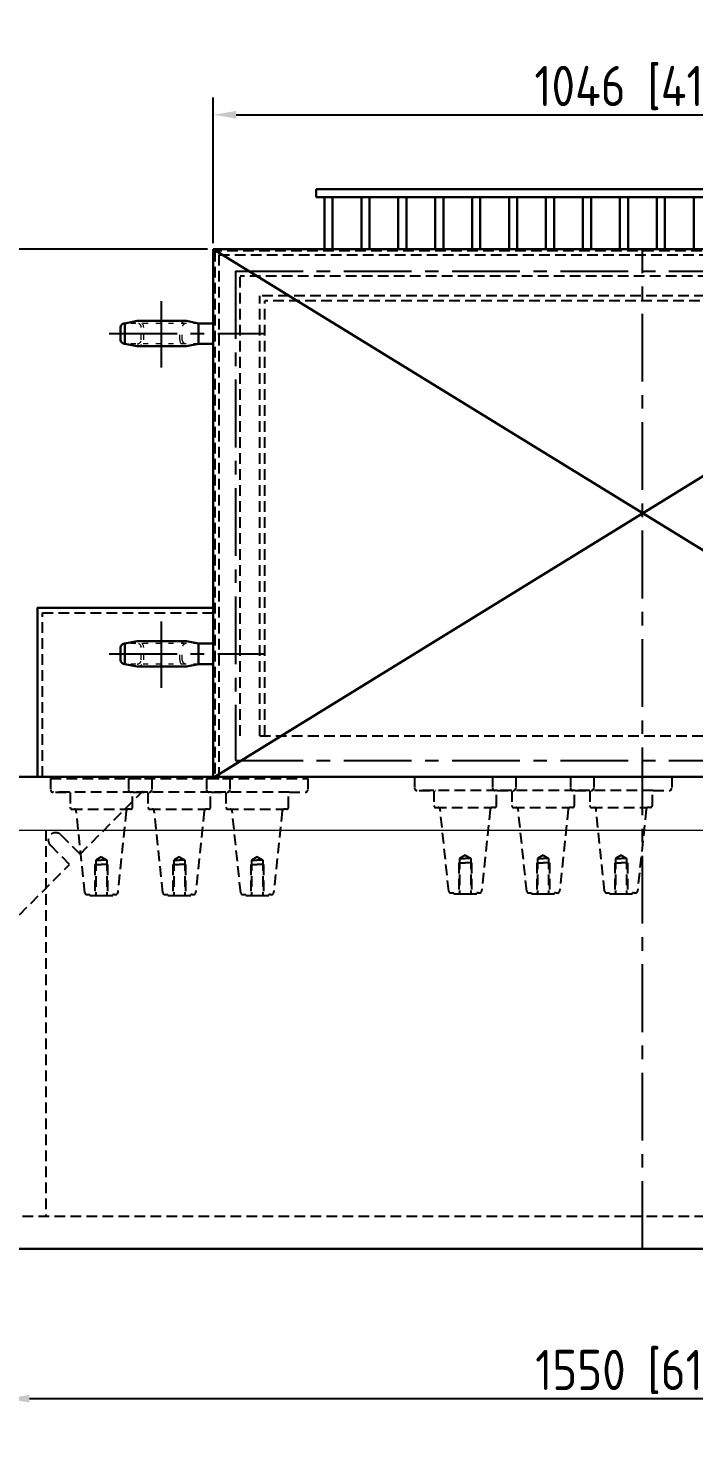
# Model space of a CAD drawing. Header units: millimetres. Extents: x 237080 to 246815, y -181726 to -175279.
# Drawn here: x 238704 to 239515, y -180131 to -178421 of the extents above; entities that cross this region are included whole.
import ezdxf

# ---------------------------------------------------------------- set-up
doc = ezdxf.new("R2010")
doc.units = ezdxf.units.MM
doc.header["$LTSCALE"] = 13
for name, pattern in [('ACAD_ISO03W100', [1.18, 0.47, -0.71]), ('CENTER', [50.8, 31.75, -6.35, 6.35, -6.35]), ('CENTERX2', [101.6, 63.5, -12.7, 12.7, -12.7]), ('DASHED', [0.75, 0.5, -0.25])]:
    doc.linetypes.add(name, pattern=pattern)
doc.layers.get('0').update_dxf_attribs({"color": 1, "linetype": 'CENTER'})
for name, color, linetype in [('1', 4, 'Continuous'), ('4虚线层', 6, 'DASHED'), ('粗实线', 4, 'Continuous')]:
    doc.layers.add(name, color=color, linetype=linetype)
doc.layers.add('2细实线', color=3, linetype='Continuous', lineweight=20)
doc.layers.add('标注、文本', color=3, linetype='Continuous', lineweight=25)
doc.styles.get("Standard").update_dxf_attribs({"font": 'gbenor.shx', "bigfont": 'gbcbig.shx'})
doc.dimstyles.new('英寸 1-10', dxfattribs={"dimscale": 14, "dimtxt": 3.5, "dimasz": 2, "dimexe": 1.5, "dimexo": 0.5, "dimgap": 0.5, "dimtad": 1, "dimtoh": 1, "dimdec": 1, "dimdsep": 46, "dimtxsty": 'Standard', "dimcen": 2.5, "dimclrd": 3, "dimclre": 3, "dimclrt": 3, "dimadec": 0, "dimazin": 2, "dimtfac": 1, "dimtdec": 1, "dimtmove": 0, "dimatfit": 2, "dimfxl": 1, "dimarcsym": 0})

# ---------------------------------------------------------------- blocks, each defined once
blk = doc.blocks.new('*D267')
at = {"layer": '2细实线', "color": 3, "linetype": 'ByBlock', "lineweight": -2}
for p, q in [((238677.7, -179803.8), (238677.7, -180111.9)), ((240227.7, -179803.8), (240227.7, -180111.9)), ((238705.7, -180090.9), (240199.7, -180090.9))]:
    blk.add_line(p, q, dxfattribs=at)
at = {"layer": '2细实线', "color": 3, "linetype": 'ByBlock'}
for points in [[(238705.7, -180086.2), (238705.7, -180095.6), (238677.7, -180090.9)], [(240199.7, -180086.2), (240199.7, -180095.6), (240227.7, -180090.9)]]:
    blk.add_solid(points, dxfattribs=at)
at = {"layer": 'Defpoints', "color": 0, "linetype": 'ByBlock'}
for p in [(238677.7, -179796.8), (240227.7, -179796.8), (240227.7, -180090.9)]:
    blk.add_point(p, dxfattribs=at)
at = {"layer": '2细实线', "color": 3, "linetype": 'ByBlock', "insert": (239452.7, -180058.4), "char_height": 49, "attachment_point": 5}
blk.add_mtext('1550 [61.0]', dxfattribs=at)
blk = doc.blocks.new('*D268')
at = {"layer": '2细实线', "color": 3, "linetype": 'ByBlock', "lineweight": -2}
for p, q in [((238670.7, -179333.5), (238545.7, -179333.5)), ((238566.7, -179880.5), (238566.7, -179361.5)), ((238862.1, -179908.5), (238545.7, -179908.5))]:
    blk.add_line(p, q, dxfattribs=at)
at = {"layer": '2细实线', "color": 3, "linetype": 'ByBlock'}
for points in [[(238562, -179361.5), (238571.4, -179361.5), (238566.7, -179333.5)], [(238562, -179880.5), (238571.4, -179880.5), (238566.7, -179908.5)]]:
    blk.add_solid(points, dxfattribs=at)
at = {"layer": 'Defpoints', "color": 0, "linetype": 'ByBlock'}
for p in [(238566.7, -179333.5), (238677.7, -179333.5), (238869.1, -179908.5)]:
    blk.add_point(p, dxfattribs=at)
at = {"layer": '2细实线', "color": 3, "linetype": 'ByBlock', "insert": (238534.2, -179621), "char_height": 49, "attachment_point": 5, "rotation": 90}
blk.add_mtext('575 [22.6]', dxfattribs=at)
blk = doc.blocks.new('*D266')
at = {"layer": '2细实线', "color": 3, "linetype": 'ByBlock', "lineweight": -2}
for p, q in [((238929.7, -178683.5), (238929.7, -178506)), ((239975.7, -178683.5), (239975.7, -178506)), ((238957.7, -178527), (239947.7, -178527))]:
    blk.add_line(p, q, dxfattribs=at)
at = {"layer": '2细实线', "color": 3, "linetype": 'ByBlock'}
for points in [[(238957.7, -178522.3), (238957.7, -178531.6), (238929.7, -178527)], [(239947.7, -178522.3), (239947.7, -178531.6), (239975.7, -178527)]]:
    blk.add_solid(points, dxfattribs=at)
at = {"layer": 'Defpoints', "color": 0, "linetype": 'ByBlock'}
for p in [(239975.7, -178527), (238929.7, -178690.5), (239975.7, -178690.5)]:
    blk.add_point(p, dxfattribs=at)
at = {"layer": '2细实线', "color": 3, "linetype": 'ByBlock', "insert": (239452.7, -178494.4), "char_height": 49, "attachment_point": 5}
blk.add_mtext('1046 [41.2]', dxfattribs=at)
blk = doc.blocks.new('*D245')
at = {"layer": '2细实线', "color": 3, "linetype": 'ByBlock', "lineweight": -2}
for p, q in [((238922.7, -178690.5), (238545.7, -178690.5)), ((238566.7, -179305.5), (238566.7, -178718.5)), ((238670.7, -179333.5), (238545.7, -179333.5))]:
    blk.add_line(p, q, dxfattribs=at)
at = {"layer": '2细实线', "color": 3, "linetype": 'ByBlock'}
for points in [[(238562, -178718.5), (238571.4, -178718.5), (238566.7, -178690.5)], [(238562, -179305.5), (238571.4, -179305.5), (238566.7, -179333.5)]]:
    blk.add_solid(points, dxfattribs=at)
at = {"layer": 'Defpoints', "color": 0, "linetype": 'ByBlock'}
for p in [(238566.7, -178690.5), (238929.7, -178690.5), (238677.7, -179333.5)]:
    blk.add_point(p, dxfattribs=at)
at = {"layer": '2细实线', "color": 3, "linetype": 'ByBlock', "insert": (238534.2, -179012), "char_height": 49, "attachment_point": 5, "rotation": 90}
blk.add_mtext('643 [25.3]', dxfattribs=at)

msp = doc.modelspace()

# ---------------------------------------------------------------- linework, layer by layer
at = {"color": 7, "linetype": 'ByBlock', "lineweight": 30}
for p, q in [((238677.668, -179333.534), (240227.668, -179333.534)), ((240027.668, -179333.534), (238877.668, -179333.534)), ((238677.668, -179908.534), (240227.668, -179908.534))]:
    msp.add_line(p, q, dxfattribs=at)
at = {"layer": '1', "color": 1, "linetype": 'CENTERX2', "lineweight": -3, "ltscale": 0.1}
for p, q in [((239452.668, -179908.534), (239452.668, -178690.534)), ((238956.668, -178717.534), (239948.668, -178717.534)), ((238956.668, -178717.534), (238956.668, -179313.534)), ((238866.677, -178834.87), (238866.677, -178754.177)), ((238803.056, -178793.534), (238991.668, -178793.534)), ((238866.677, -179224.87), (238866.677, -179144.177)), ((238803.056, -179183.534), (238991.668, -179183.534)), ((238956.668, -179313.534), (239948.668, -179313.534))]:
    msp.add_line(p, q, dxfattribs=at)
at = {"layer": '2细实线', "linetype": 'ByBlock'}
msp.add_line((238677.668, -179398.534), (240227.668, -179398.534), dxfattribs=at)
at = {"layer": '4虚线层', "ltscale": 2}
for p, q in [((239973.668, -178692.534), (238931.668, -178692.534)), ((238931.668, -178692.534), (238931.668, -179333.534)), ((238936.668, -178697.534), (239968.668, -178697.534)), ((238936.668, -178697.534), (238936.668, -179333.534)), ((238962.668, -179283.534), (238962.668, -178723.534)), ((239942.668, -178723.534), (238962.668, -178723.534)), ((238986.668, -179283.534), (238986.668, -178747.534)), ((239918.668, -178747.534), (238986.668, -178747.534)), ((238992.668, -179283.534), (238992.668, -178753.534)), ((239912.668, -178753.534), (238992.668, -178753.534)), ((238986.668, -179283.534), (239918.668, -179283.534)), ((239174.975, -179333.534), (239174.975, -179347.078)), ((239174.975, -179333.534), (239298.444, -179333.534)), ((239269.975, -179333.534), (239269.975, -179347.078)), ((239269.975, -179333.534), (239393.444, -179333.534)), ((239298.444, -179333.534), (239298.444, -179347.078)), ((239364.964, -179333.534), (239364.964, -179347.078)), ((239364.964, -179333.534), (239488.433, -179333.534)), ((239393.444, -179333.534), (239393.444, -179347.078)), ((239488.433, -179333.534), (239488.433, -179347.078)), ((238731.53, -179335.576), (238731.53, -179349.12)), ((238731.53, -179335.576), (238854.999, -179335.576)), ((238832.345, -179352.096), (238734.505, -179352.096)), ((238737.315, -179352.096), (238756.992, -179352.096)), ((238767.387, -179427.526), (238844.379, -179350.534)), ((238826.53, -179335.576), (238826.53, -179349.12)), ((238826.53, -179335.576), (238949.999, -179335.576)), ((238927.345, -179352.096), (238829.505, -179352.096)), ((238832.315, -179352.096), (238851.992, -179352.096)), ((238832.345, -179352.096), (238852.023, -179352.096)), ((238854.999, -179335.576), (238854.999, -179349.12)), ((238921.53, -179335.576), (238921.53, -179349.12)), ((238921.53, -179335.576), (239044.999, -179335.576)), ((239022.345, -179352.096), (238924.505, -179352.096)), ((238927.315, -179352.096), (238946.992, -179352.096)), ((238927.345, -179352.096), (238947.023, -179352.096)), ((238949.999, -179335.576), (238949.999, -179349.12)), ((239022.345, -179352.096), (239042.023, -179352.096)), ((239044.999, -179335.576), (239044.999, -179349.12)), ((239275.791, -179350.054), (239177.951, -179350.054)), ((239180.76, -179350.054), (239200.438, -179350.054)), ((239198.6, -179351.086), (239198.6, -179368.516)), ((239370.791, -179350.054), (239272.951, -179350.054)), ((239274.819, -179368.516), (239274.819, -179351.086)), ((239275.76, -179350.054), (239295.438, -179350.054)), ((239275.791, -179350.054), (239295.468, -179350.054)), ((239293.6, -179351.086), (239293.6, -179368.516)), ((239465.78, -179350.054), (239367.94, -179350.054)), ((239369.819, -179368.516), (239369.819, -179351.086)), ((239370.749, -179350.054), (239390.427, -179350.054)), ((239370.791, -179350.054), (239390.468, -179350.054)), ((239388.589, -179351.086), (239388.589, -179368.516)), ((239464.808, -179368.516), (239464.808, -179351.086)), ((239465.78, -179350.054), (239485.457, -179350.054)), ((238755.154, -179353.128), (238755.154, -179370.558)), ((238831.374, -179370.558), (238831.374, -179353.128)), ((238850.154, -179353.128), (238850.154, -179370.558)), ((238926.374, -179370.558), (238926.374, -179353.128)), ((238945.154, -179353.128), (238945.154, -179370.558)), ((239021.374, -179370.558), (239021.374, -179353.128)), ((238757.462, -179372.805), (238826.029, -179372.805)), ((238852.462, -179372.805), (238921.029, -179372.805)), ((238947.462, -179372.805), (239016.029, -179372.805)), ((239200.908, -179370.763), (239269.475, -179370.763)), ((239295.908, -179370.763), (239364.475, -179370.763)), ((239390.897, -179370.763), (239459.464, -179370.763)), ((238725.668, -179398.534), (238725.668, -179868.534)), ((238754.659, -179440.254), (238731.325, -179416.919)), ((238767.387, -179427.526), (238744.053, -179404.191)), ((238786.492, -179434.813), (238786.492, -179476.84)), ((238799.975, -179434.813), (238799.975, -179476.84)), ((238881.492, -179434.813), (238881.492, -179476.84)), ((238894.975, -179434.813), (238894.975, -179476.84)), ((238976.492, -179434.813), (238976.492, -179476.84)), ((238989.975, -179434.813), (238989.975, -179476.84)), ((239229.938, -179432.771), (239229.938, -179474.798)), ((239243.42, -179432.771), (239243.42, -179474.798)), ((239324.938, -179432.771), (239324.938, -179474.798)), ((239338.42, -179432.771), (239338.42, -179474.798)), ((239419.927, -179432.771), (239419.927, -179474.798)), ((239433.409, -179432.771), (239433.409, -179474.798)), ((238679.668, -179515.245), (238754.659, -179440.254)), ((238785.521, -179440.218), (238785.521, -179478.115)), ((238785.521, -179440.218), (238793.234, -179440.218)), ((238801.007, -179440.218), (238793.234, -179440.218)), ((238801.007, -179440.218), (238801.007, -179478.115)), ((238880.521, -179440.218), (238880.521, -179478.115)), ((238880.521, -179440.218), (238888.234, -179440.218)), ((238896.007, -179440.218), (238888.234, -179440.218)), ((238896.007, -179440.218), (238896.007, -179478.115)), ((238975.521, -179440.218), (238975.521, -179478.115)), ((238975.521, -179440.218), (238983.234, -179440.218)), ((238991.007, -179440.218), (238983.234, -179440.218)), ((238991.007, -179440.218), (238991.007, -179478.115)), ((239228.966, -179438.177), (239228.966, -179476.074)), ((239228.966, -179438.177), (239236.679, -179438.177)), ((239244.453, -179438.177), (239236.679, -179438.177)), ((239244.453, -179438.177), (239244.453, -179476.074)), ((239323.966, -179438.177), (239323.966, -179476.074)), ((239323.966, -179438.177), (239331.679, -179438.177)), ((239339.453, -179438.177), (239331.679, -179438.177)), ((239339.453, -179438.177), (239339.453, -179476.074)), ((239418.955, -179438.177), (239418.955, -179476.074)), ((239418.955, -179438.177), (239426.668, -179438.177)), ((239434.442, -179438.177), (239426.668, -179438.177)), ((239434.442, -179438.177), (239434.442, -179476.074)), ((238775.5, -179476.84), (238779.265, -179476.84)), ((238779.265, -179478.115), (238779.265, -179476.84)), ((238786.492, -179476.84), (238785.521, -179478.115)), ((238786.492, -179478.115), (238799.975, -179478.115)), ((238799.975, -179476.84), (238801.007, -179478.115)), ((238809.146, -179476.84), (238807.263, -179476.84)), ((238809.146, -179476.84), (238810.968, -179476.84)), ((238870.5, -179476.84), (238874.265, -179476.84)), ((238874.265, -179478.115), (238874.265, -179476.84)), ((238881.492, -179476.84), (238880.521, -179478.115)), ((238881.492, -179478.115), (238894.975, -179478.115)), ((238894.975, -179476.84), (238896.007, -179478.115)), ((238904.146, -179476.84), (238902.263, -179476.84)), ((238904.146, -179476.84), (238905.968, -179476.84)), ((238965.5, -179476.84), (238969.265, -179476.84)), ((238969.265, -179478.115), (238969.265, -179476.84)), ((238976.492, -179476.84), (238975.521, -179478.115)), ((238976.492, -179478.115), (238989.975, -179478.115)), ((238989.975, -179476.84), (238991.007, -179478.115)), ((238999.146, -179476.84), (238997.263, -179476.84)), ((238999.146, -179476.84), (239000.968, -179476.84)), ((239218.945, -179474.798), (239222.711, -179474.798)), ((239222.711, -179476.074), (239222.711, -179474.798)), ((239229.938, -179474.798), (239228.966, -179476.074)), ((239229.938, -179476.074), (239243.42, -179476.074)), ((239243.42, -179474.798), (239244.453, -179476.074)), ((239252.591, -179474.798), (239250.708, -179474.798)), ((239252.591, -179474.798), (239254.413, -179474.798)), ((239313.945, -179474.798), (239317.711, -179474.798)), ((239317.711, -179476.074), (239317.711, -179474.798)), ((239324.938, -179474.798), (239323.966, -179476.074)), ((239324.938, -179476.074), (239338.42, -179476.074)), ((239338.42, -179474.798), (239339.453, -179476.074)), ((239347.591, -179474.798), (239345.708, -179474.798)), ((239347.591, -179474.798), (239349.413, -179474.798)), ((239408.934, -179474.798), (239412.699, -179474.798)), ((239412.699, -179476.074), (239412.699, -179474.798)), ((239419.927, -179474.798), (239418.955, -179476.074)), ((239419.927, -179476.074), (239433.409, -179476.074)), ((239433.409, -179474.798), (239434.442, -179476.074)), ((239442.58, -179474.798), (239440.697, -179474.798)), ((239442.58, -179474.798), (239444.402, -179474.798)), ((238677.648, -179868.534), (240227.668, -179868.534))]:
    msp.add_line(p, q, dxfattribs=at)
for points in [[(238721.668, -179333.534), (238721.668, -179133.534), (238929.668, -179133.534)], [(238731.53, -179349.12), (238731.59, -179349.848), (238731.894, -179350.577), (238732.38, -179351.245), (238732.987, -179351.67), (238733.716, -179351.974), (238734.505, -179352.096)], [(238755.154, -179353.128), (238755.033, -179352.581), (238754.669, -179352.217), (238754.122, -179352.096)], [(238826.53, -179349.12), (238826.59, -179349.848), (238826.894, -179350.577), (238827.38, -179351.245), (238827.987, -179351.67), (238828.716, -179351.974), (238829.505, -179352.096)], [(238832.345, -179352.096), (238831.86, -179352.217), (238831.495, -179352.581), (238831.374, -179353.128)], [(238850.154, -179353.128), (238850.033, -179352.581), (238849.669, -179352.217), (238849.122, -179352.096)], [(238852.023, -179352.096), (238852.752, -179351.974), (238853.48, -179351.67), (238854.148, -179351.245), (238854.574, -179350.577), (238854.877, -179349.848), (238854.999, -179349.12)], [(238921.53, -179349.12), (238921.59, -179349.848), (238921.894, -179350.577), (238922.38, -179351.245), (238922.987, -179351.67), (238923.716, -179351.974), (238924.505, -179352.096)], [(238927.345, -179352.096), (238926.86, -179352.217), (238926.495, -179352.581), (238926.374, -179353.128)], [(238945.154, -179353.128), (238945.033, -179352.581), (238944.669, -179352.217), (238944.122, -179352.096)], [(238947.023, -179352.096), (238947.752, -179351.974), (238948.48, -179351.67), (238949.148, -179351.245), (238949.574, -179350.577), (238949.877, -179349.848), (238949.999, -179349.12)], [(239022.345, -179352.096), (239021.86, -179352.217), (239021.495, -179352.581), (239021.374, -179353.128)], [(239042.023, -179352.096), (239042.752, -179351.974), (239043.48, -179351.67), (239044.148, -179351.245), (239044.574, -179350.577), (239044.877, -179349.848), (239044.999, -179349.12)], [(239174.975, -179347.078), (239175.036, -179347.807), (239175.339, -179348.535), (239175.825, -179349.203), (239176.432, -179349.629), (239177.161, -179349.932), (239177.951, -179350.054)], [(239198.6, -179351.086), (239198.478, -179350.54), (239198.114, -179350.175), (239197.567, -179350.054)], [(239269.975, -179347.078), (239270.036, -179347.807), (239270.339, -179348.535), (239270.825, -179349.203), (239271.432, -179349.629), (239272.161, -179349.932), (239272.951, -179350.054)], [(239275.791, -179350.054), (239275.305, -179350.175), (239274.941, -179350.54), (239274.819, -179351.086)], [(239293.6, -179351.086), (239293.478, -179350.54), (239293.114, -179350.175), (239292.567, -179350.054)], [(239295.468, -179350.054), (239296.197, -179349.932), (239296.926, -179349.629), (239297.594, -179349.203), (239298.019, -179348.535), (239298.323, -179347.807), (239298.444, -179347.078)], [(239364.964, -179347.078), (239365.024, -179347.807), (239365.328, -179348.535), (239365.814, -179349.203), (239366.421, -179349.629), (239367.15, -179349.932), (239367.94, -179350.054)], [(239370.791, -179350.054), (239370.305, -179350.175), (239369.941, -179350.54), (239369.819, -179351.086)], [(239388.589, -179351.086), (239388.467, -179350.54), (239388.103, -179350.175), (239387.556, -179350.054)], [(239390.468, -179350.054), (239391.197, -179349.932), (239391.926, -179349.629), (239392.594, -179349.203), (239393.019, -179348.535), (239393.323, -179347.807), (239393.444, -179347.078)], [(239465.78, -179350.054), (239465.294, -179350.175), (239464.929, -179350.54), (239464.808, -179351.086)], [(239485.457, -179350.054), (239486.186, -179349.932), (239486.915, -179349.629), (239487.583, -179349.203), (239488.008, -179348.535), (239488.311, -179347.807), (239488.433, -179347.078)], [(239198.6, -179368.516), (239198.721, -179369.184), (239199.025, -179369.852), (239199.511, -179370.338), (239200.179, -179370.642), (239200.908, -179370.763)], [(239272.511, -179370.763), (239273.24, -179370.642), (239273.847, -179370.338), (239274.333, -179369.852), (239274.698, -179369.184), (239274.819, -179368.516)], [(239293.6, -179368.516), (239293.721, -179369.184), (239294.025, -179369.852), (239294.511, -179370.338), (239295.179, -179370.642), (239295.908, -179370.763)], [(239367.511, -179370.763), (239368.24, -179370.642), (239368.847, -179370.338), (239369.333, -179369.852), (239369.698, -179369.184), (239369.819, -179368.516)], [(239388.589, -179368.516), (239388.71, -179369.184), (239389.014, -179369.852), (239389.5, -179370.338), (239390.168, -179370.642), (239390.897, -179370.763)], [(239462.5, -179370.763), (239463.229, -179370.642), (239463.836, -179370.338), (239464.322, -179369.852), (239464.687, -179369.184), (239464.808, -179368.516)], [(238755.154, -179370.558), (238755.276, -179371.226), (238755.58, -179371.894), (238756.065, -179372.38), (238756.733, -179372.684), (238757.462, -179372.805)], [(238773.253, -179474.775), (238762.746, -179374.87), (238762.564, -179374.202), (238762.199, -179373.656), (238761.714, -179373.23), (238761.106, -179372.927), (238760.438, -179372.805)], [(238829.066, -179372.805), (238826.029, -179372.805), (238825.361, -179372.927), (238824.815, -179373.23), (238824.268, -179373.656), (238823.964, -179374.202), (238823.782, -179374.87), (238813.275, -179474.775)], [(238829.066, -179372.805), (238829.795, -179372.684), (238830.402, -179372.38), (238830.888, -179371.894), (238831.252, -179371.226), (238831.374, -179370.558)], [(238850.154, -179370.558), (238850.276, -179371.226), (238850.58, -179371.894), (238851.065, -179372.38), (238851.733, -179372.684), (238852.462, -179372.805)], [(238868.253, -179474.775), (238857.746, -179374.87), (238857.564, -179374.202), (238857.199, -179373.656), (238856.714, -179373.23), (238856.106, -179372.927), (238855.438, -179372.805)], [(238924.066, -179372.805), (238921.029, -179372.805), (238920.361, -179372.927), (238919.815, -179373.23), (238919.268, -179373.656), (238918.964, -179374.202), (238918.782, -179374.87), (238908.275, -179474.775)], [(238924.066, -179372.805), (238924.795, -179372.684), (238925.402, -179372.38), (238925.888, -179371.894), (238926.252, -179371.226), (238926.374, -179370.558)], [(238945.154, -179370.558), (238945.276, -179371.226), (238945.58, -179371.894), (238946.065, -179372.38), (238946.733, -179372.684), (238947.462, -179372.805)], [(238963.253, -179474.775), (238952.746, -179374.87), (238952.564, -179374.202), (238952.199, -179373.656), (238951.714, -179373.23), (238951.106, -179372.927), (238950.438, -179372.805)], [(239019.066, -179372.805), (239016.029, -179372.805), (239015.361, -179372.927), (239014.815, -179373.23), (239014.268, -179373.656), (239013.964, -179374.202), (239013.782, -179374.87), (239003.275, -179474.775)], [(239019.066, -179372.805), (239019.795, -179372.684), (239020.402, -179372.38), (239020.888, -179371.894), (239021.252, -179371.226), (239021.374, -179370.558)], [(239216.698, -179472.733), (239206.191, -179372.828), (239206.009, -179372.16), (239205.645, -179371.614), (239205.159, -179371.189), (239204.552, -179370.885), (239203.884, -179370.763)], [(239272.511, -179370.763), (239269.475, -179370.763), (239268.807, -179370.885), (239268.26, -179371.189), (239267.713, -179371.614), (239267.41, -179372.16), (239267.228, -179372.828), (239256.721, -179472.733)], [(239311.698, -179472.733), (239301.191, -179372.828), (239301.009, -179372.16), (239300.645, -179371.614), (239300.159, -179371.189), (239299.552, -179370.885), (239298.884, -179370.763)], [(239367.511, -179370.763), (239364.475, -179370.763), (239363.807, -179370.885), (239363.26, -179371.189), (239362.713, -179371.614), (239362.41, -179372.16), (239362.228, -179372.828), (239351.721, -179472.733)], [(239406.687, -179472.733), (239396.18, -179372.828), (239395.998, -179372.16), (239395.634, -179371.614), (239395.148, -179371.189), (239394.54, -179370.885), (239393.872, -179370.763)], [(239462.5, -179370.763), (239459.464, -179370.763), (239458.795, -179370.885), (239458.249, -179371.189), (239457.702, -179371.614), (239457.399, -179372.16), (239457.216, -179372.828), (239446.71, -179472.733)], [(238793.234, -179430.744), (238786.492, -179434.813), (238793.234, -179434.813)], [(238793.234, -179430.744), (238799.975, -179434.813), (238793.234, -179434.813)], [(238888.234, -179430.744), (238881.492, -179434.813), (238888.234, -179434.813)], [(238888.234, -179430.744), (238894.975, -179434.813), (238888.234, -179434.813)], [(238983.234, -179430.744), (238976.492, -179434.813), (238983.234, -179434.813)], [(238983.234, -179430.744), (238989.975, -179434.813), (238983.234, -179434.813)], [(239236.679, -179428.702), (239229.938, -179432.771), (239236.679, -179432.771)], [(239236.679, -179428.702), (239243.42, -179432.771), (239236.679, -179432.771)], [(239331.679, -179428.702), (239324.938, -179432.771), (239331.679, -179432.771)], [(239331.679, -179428.702), (239338.42, -179432.771), (239331.679, -179432.771)], [(239426.668, -179428.702), (239419.927, -179432.771), (239426.668, -179432.771)], [(239426.668, -179428.702), (239433.409, -179432.771), (239426.668, -179432.771)], [(238773.253, -179474.775), (238773.435, -179475.443), (238773.739, -179475.99), (238774.285, -179476.476), (238774.893, -179476.719), (238775.5, -179476.84)], [(238779.265, -179478.115), (238807.263, -179478.115), (238807.263, -179476.84)], [(238810.968, -179476.84), (238811.636, -179476.719), (238812.243, -179476.476), (238812.729, -179475.99), (238813.093, -179475.443), (238813.275, -179474.775)], [(238868.253, -179474.775), (238868.435, -179475.443), (238868.739, -179475.99), (238869.285, -179476.476), (238869.893, -179476.719), (238870.5, -179476.84)], [(238874.265, -179478.115), (238902.263, -179478.115), (238902.263, -179476.84)], [(238905.968, -179476.84), (238906.636, -179476.719), (238907.243, -179476.476), (238907.729, -179475.99), (238908.093, -179475.443), (238908.275, -179474.775)], [(238963.253, -179474.775), (238963.435, -179475.443), (238963.739, -179475.99), (238964.285, -179476.476), (238964.893, -179476.719), (238965.5, -179476.84)], [(238969.265, -179478.115), (238997.263, -179478.115), (238997.263, -179476.84)], [(239000.968, -179476.84), (239001.636, -179476.719), (239002.243, -179476.476), (239002.729, -179475.99), (239003.093, -179475.443), (239003.275, -179474.775)], [(239216.698, -179472.733), (239216.88, -179473.401), (239217.184, -179473.948), (239217.731, -179474.434), (239218.338, -179474.677), (239218.945, -179474.798)], [(239222.711, -179476.074), (239250.708, -179476.074), (239250.708, -179474.798)], [(239254.413, -179474.798), (239255.081, -179474.677), (239255.688, -179474.434), (239256.174, -179473.948), (239256.539, -179473.401), (239256.721, -179472.733)], [(239311.698, -179472.733), (239311.88, -179473.401), (239312.184, -179473.948), (239312.731, -179474.434), (239313.338, -179474.677), (239313.945, -179474.798)], [(239317.711, -179476.074), (239345.708, -179476.074), (239345.708, -179474.798)], [(239349.413, -179474.798), (239350.081, -179474.677), (239350.688, -179474.434), (239351.174, -179473.948), (239351.539, -179473.401), (239351.721, -179472.733)], [(239406.687, -179472.733), (239406.869, -179473.401), (239407.173, -179473.948), (239407.719, -179474.434), (239408.327, -179474.677), (239408.934, -179474.798)], [(239412.699, -179476.074), (239440.697, -179476.074), (239440.697, -179474.798)], [(239444.402, -179474.798), (239445.07, -179474.677), (239445.677, -179474.434), (239446.163, -179473.948), (239446.527, -179473.401), (239446.71, -179472.733)]]:
    msp.add_lwpolyline(points, dxfattribs=at)
msp.add_arc((238737.689, -179410.555), 9, 45, 225, dxfattribs=at)
at = {"layer": '标注、文本', "color": 4, "lineweight": 30}
for p, q in [((239975.668, -178690.534), (238929.668, -178690.534)), ((238929.668, -178690.534), (238929.668, -179333.534)), ((238929.668, -178690.534), (239975.668, -179333.534)), ((238931.668, -179333.534), (239975.668, -178690.534)), ((238816.685, -178801.034), (238816.685, -178786.034)), ((238836.926, -178778.034), (238821.926, -178781.034)), ((238821.926, -178806.034), (238821.926, -178781.034)), ((238836.926, -178778.034), (238896.926, -178778.034)), ((238911.926, -178781.034), (238896.926, -178778.034)), ((238929.668, -178781.034), (238911.926, -178781.034)), ((238911.926, -178806.034), (238911.926, -178781.034)), ((238836.926, -178809.034), (238821.926, -178806.034)), ((238836.926, -178809.034), (238896.926, -178809.034)), ((238896.926, -178809.034), (238911.926, -178806.034)), ((238929.668, -178806.034), (238911.926, -178806.034)), ((238816.685, -179191.034), (238816.685, -179176.034)), ((238836.926, -179168.034), (238821.926, -179171.034)), ((238821.926, -179196.034), (238821.926, -179171.034)), ((238836.926, -179168.034), (238896.926, -179168.034)), ((238911.926, -179171.034), (238896.926, -179168.034)), ((238929.668, -179171.034), (238911.926, -179171.034)), ((238911.926, -179196.034), (238911.926, -179171.034)), ((238836.926, -179199.034), (238821.926, -179196.034)), ((238896.926, -179199.034), (238911.926, -179196.034)), ((238929.668, -179196.034), (238911.926, -179196.034)), ((238836.926, -179199.034), (238896.926, -179199.034))]:
    msp.add_line(p, q, dxfattribs=at)
at = {"layer": '标注、文本', "color": 2, "linetype": 'ACAD_ISO03W100', "lineweight": 18}
for p, q in [((238911.926, -178781.034), (238821.685, -178781.034)), ((238841.926, -178801.034), (238841.926, -178786.034)), ((238844.926, -178801.034), (238844.926, -178786.034)), ((238888.926, -178801.034), (238888.926, -178786.034)), ((238891.926, -178801.034), (238891.926, -178786.034)), ((238911.926, -178806.034), (238821.685, -178806.034)), ((238911.926, -179171.034), (238821.685, -179171.034)), ((238841.926, -179191.034), (238841.926, -179176.034)), ((238844.926, -179191.034), (238844.926, -179176.034)), ((238888.926, -179191.034), (238888.926, -179176.034)), ((238891.926, -179191.034), (238891.926, -179176.034)), ((238911.926, -179196.034), (238821.685, -179196.034))]:
    msp.add_line(p, q, dxfattribs=at)
at = {"layer": '标注、文本', "color": 4, "lineweight": 30}
msp.add_lwpolyline([(238715.668, -179333.534), (238715.668, -179127.534), (238929.668, -179127.534)], dxfattribs=at)
for centre, start, end in [((238821.685, -178786.034), 90, 180), ((238821.685, -178801.034), 180, 270), ((238821.685, -179176.034), 90, 180), ((238821.685, -179191.034), 180, 270)]:
    msp.add_arc(centre, 5, start, end, dxfattribs=at)
at = {"layer": '标注、文本', "color": 2, "linetype": 'ACAD_ISO03W100', "lineweight": 18}
for centre, radius, start, end in [((238836.926, -178786.034), 8, 0, 90), ((238836.926, -178786.034), 5, 0, 90), ((238896.926, -178786.034), 8, 90, 180), ((238896.926, -178786.034), 5, 90, 180), ((238836.926, -178801.034), 5, 270, 0), ((238836.926, -178801.034), 8, 270, 0), ((238896.926, -178801.034), 8, 180, 270), ((238896.926, -178801.034), 5, 180, 270), ((238836.926, -179176.034), 8, 0, 90), ((238836.926, -179176.034), 5, 0, 90), ((238896.926, -179176.034), 8, 90, 180), ((238896.926, -179176.034), 5, 90, 180), ((238836.926, -179191.034), 5, 270, 0), ((238836.926, -179191.034), 8, 270, 0), ((238896.926, -179191.034), 8, 180, 270), ((238896.926, -179191.034), 5, 180, 270)]:
    msp.add_arc(centre, radius, start, end, dxfattribs=at)
at = {"layer": '粗实线', "lineweight": 30}
for p, q in [((239055.168, -178617.534), (239055.168, -178627.534)), ((239055.168, -178617.534), (239850.168, -178617.534)), ((239055.168, -178627.534), (239850.168, -178627.534)), ((239065.168, -178627.534), (239065.168, -178690.534)), ((239065.168, -178627.534), (239065.168, -178690.534)), ((239075.168, -178627.534), (239075.168, -178690.534)), ((239075.168, -178627.534), (239075.168, -178690.534)), ((239110.168, -178627.534), (239110.168, -178690.534)), ((239110.168, -178627.534), (239110.168, -178690.534)), ((239120.168, -178627.534), (239120.168, -178690.534)), ((239120.168, -178627.534), (239120.168, -178690.534)), ((239155.168, -178627.534), (239155.168, -178690.534)), ((239155.168, -178627.534), (239155.168, -178690.534)), ((239165.168, -178627.534), (239165.168, -178690.534)), ((239165.168, -178627.534), (239165.168, -178690.534)), ((239200.168, -178627.534), (239200.168, -178690.534)), ((239200.168, -178627.534), (239200.168, -178690.534)), ((239210.168, -178627.534), (239210.168, -178690.534)), ((239210.168, -178627.534), (239210.168, -178690.534)), ((239245.168, -178627.534), (239245.168, -178690.534)), ((239245.168, -178627.534), (239245.168, -178690.534)), ((239255.168, -178627.534), (239255.168, -178690.534)), ((239255.168, -178627.534), (239255.168, -178690.534)), ((239290.168, -178627.534), (239290.168, -178690.534)), ((239290.168, -178627.534), (239290.168, -178690.534)), ((239300.168, -178627.534), (239300.168, -178690.534)), ((239300.168, -178627.534), (239300.168, -178690.534)), ((239335.168, -178627.534), (239335.168, -178690.534)), ((239335.168, -178627.534), (239335.168, -178690.534)), ((239345.168, -178627.534), (239345.168, -178690.534)), ((239345.168, -178627.534), (239345.168, -178690.534)), ((239380.168, -178627.534), (239380.168, -178690.534)), ((239380.168, -178627.534), (239380.168, -178690.534)), ((239390.168, -178627.534), (239390.168, -178690.534)), ((239390.168, -178627.534), (239390.168, -178690.534)), ((239425.168, -178627.534), (239425.168, -178690.534)), ((239435.168, -178627.534), (239435.168, -178690.534)), ((239435.168, -178627.534), (239435.168, -178690.534)), ((239470.168, -178627.534), (239470.168, -178690.534)), ((239470.168, -178627.534), (239470.168, -178690.534)), ((239480.168, -178627.534), (239480.168, -178690.534)), ((239480.168, -178627.534), (239480.168, -178690.534)), ((239515.168, -178627.534), (239515.168, -178690.534)), ((239515.168, -178627.534), (239515.168, -178690.534))]:
    msp.add_line(p, q, dxfattribs=at)

# ---------------------------------------------------------------- dimensions: what is measured, and where the dimension line sits
at = {"layer": '2细实线', "linetype": 'ByBlock'}
for base, p1, p2, picture, middle in [((239975.668, -178526.954), (238929.668, -178690.534), (239975.668, -178690.534), '*D266', (239452.668, -178494.434)), ((240227.668, -180090.89), (238677.668, -179796.761), (240227.668, -179796.761), '*D267', (239452.668, -180058.369))]:
    dim = msp.add_linear_dim(base=base, p1=p1, p2=p2, dimstyle='英寸 1-10', dxfattribs=at)
    dim.commit()
    dim.dimension.update_dxf_attribs({"geometry": picture, "text_midpoint": middle})
for base, p1, p2, picture, middle in [((238566.692, -178690.534), (238677.668, -179333.534), (238929.668, -178690.534), '*D245', (238534.171, -179012.034)), ((238566.692, -179333.534), (238869.12, -179908.534), (238677.668, -179333.534), '*D268', (238534.171, -179621.034))]:
    dim = msp.add_linear_dim(base=base, p1=p1, p2=p2, angle=90, dimstyle='英寸 1-10', dxfattribs=at)
    dim.commit()
    dim.dimension.update_dxf_attribs({"geometry": picture, "text_midpoint": middle})

doc.saveas('drawing.dxf')
